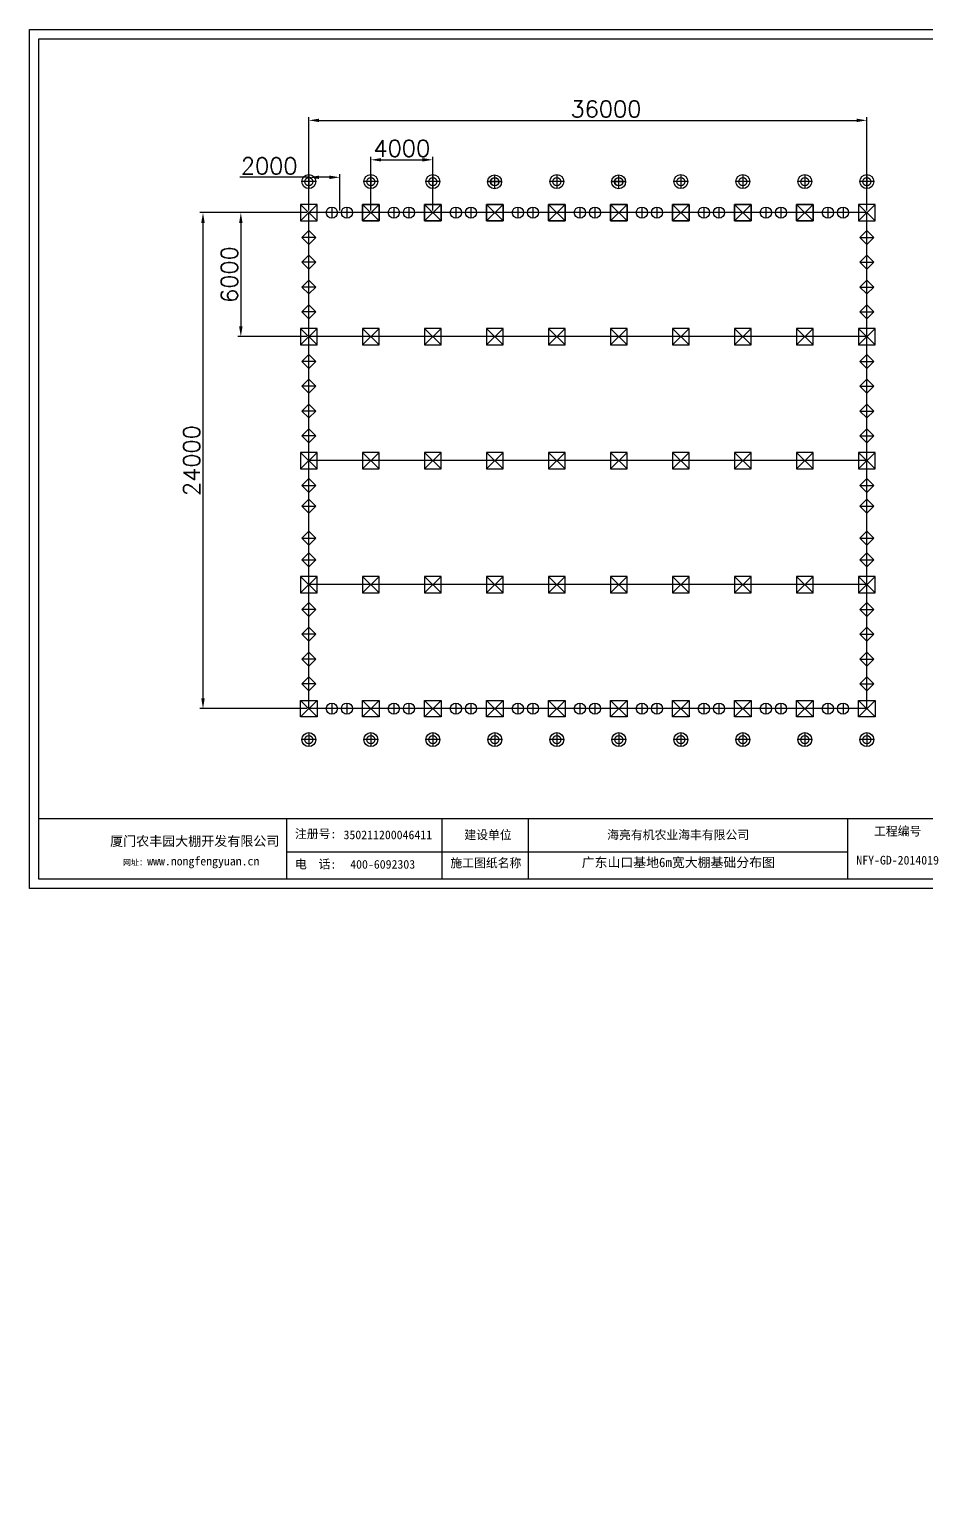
# Model space of a CAD drawing. Header units: inches. Extents: x 211493 to 813085, y -208640 to -52186.
# Drawn here: x 607836 to 651234, y -177932 to -106564 of the extents above; entities that cross this region are included whole.
import ezdxf

# ---------------------------------------------------------------- set-up
doc = ezdxf.new("R2010")
doc.units = ezdxf.units.IN
doc.header["$MEASUREMENT"] = 0
doc.header["$PDMODE"] = 1
doc.styles.get("Standard").update_dxf_attribs({"font": 'txt', "bigfont": 'gbcbig.shx'})
doc.styles.add('样式 1', font='SIMFANG.TTF')
doc.dimstyles.new('ISO-25', dxfattribs={"dimtxt": 500, "dimasz": 300, "dimexe": 1.25, "dimexo": 0.625, "dimtad": 1, "dimtxsty": 'Standard', "dimcen": 300, "dimadec": 0, "dimazin": 0, "dimtfac": 1, "dimtmove": 0, "dimatfit": 3, "dimfxl": 1, "dimarcsym": 0})

# ---------------------------------------------------------------- blocks, each defined once
blk = doc.blocks.new('*D33')
at = {"color": 0, "linetype": 'Continuous', "lineweight": -2}
for p, q in [((621350, -113715), (618016, -113715)), ((621350, -115322), (621350, -113565)), ((622350, -113715), (621850, -113715)), ((622850, -115323), (622850, -113565))]:
    blk.add_line(p, q, dxfattribs=at)
at = {"color": 0, "linetype": 'Continuous'}
for points in [[(621850, -113632), (621850, -113798), (621350, -113715)], [(622350, -113632), (622350, -113798), (622850, -113715)]]:
    blk.add_solid(points, dxfattribs=at)
at = {"layer": 'Defpoints', "color": 0, "linetype": 'Continuous'}
for p in [(622850, -113715), (621350, -115422), (622850, -115423)]:
    blk.add_point(p, dxfattribs=at)
at = {"color": 0, "linetype": 'Continuous', "lineweight": 25, "insert": (619433, -113165), "char_height": 800, "attachment_point": 5}
blk.add_mtext('2000', dxfattribs=at)
blk = doc.blocks.new('*D34')
at = {"color": 0, "linetype": 'Continuous', "lineweight": -2}
for p, q in [((620690, -115423), (617911, -115423)), ((618061, -115923), (618061, -120923)), ((621250, -121423), (617911, -121423))]:
    blk.add_line(p, q, dxfattribs=at)
at = {"color": 0, "linetype": 'Continuous'}
for points in [[(617977, -115923), (618144, -115923), (618061, -115423)], [(617977, -120923), (618144, -120923), (618061, -121423)]]:
    blk.add_solid(points, dxfattribs=at)
at = {"layer": 'Defpoints', "color": 0, "linetype": 'Continuous'}
for p in [(620790, -115423), (618061, -121423), (621350, -121423)]:
    blk.add_point(p, dxfattribs=at)
at = {"color": 0, "linetype": 'Continuous', "lineweight": 25, "insert": (617511, -118423), "char_height": 800, "attachment_point": 5, "rotation": 90}
blk.add_mtext('6000', dxfattribs=at)
blk = doc.blocks.new('*D17')
at = {"color": 0, "linetype": 'Continuous', "lineweight": -2}
for p, q in [((621350, -115322), (621350, -110811)), ((621850, -110961), (647850, -110961)), ((648350, -115323), (648350, -110811))]:
    blk.add_line(p, q, dxfattribs=at)
at = {"color": 0, "linetype": 'Continuous'}
for points in [[(621850, -110878), (621850, -111044), (621350, -110961)], [(647850, -110878), (647850, -111044), (648350, -110961)]]:
    blk.add_solid(points, dxfattribs=at)
at = {"layer": 'Defpoints', "color": 0, "linetype": 'Continuous'}
for p in [(648350, -110961), (621350, -115422), (648350, -115423)]:
    blk.add_point(p, dxfattribs=at)
at = {"color": 0, "linetype": 'Continuous', "lineweight": 25, "insert": (635726, -110411), "char_height": 800, "attachment_point": 5}
blk.add_mtext('36000', dxfattribs=at)
blk = doc.blocks.new('*D35')
at = {"color": 0, "linetype": 'Continuous', "lineweight": -2}
for p, q in [((621250, -115423), (616080, -115423)), ((616230, -115923), (616230, -138923)), ((621250, -139423), (616080, -139423))]:
    blk.add_line(p, q, dxfattribs=at)
at = {"color": 0, "linetype": 'Continuous'}
for points in [[(616146, -115923), (616313, -115923), (616230, -115423)], [(616146, -138923), (616313, -138923), (616230, -139423)]]:
    blk.add_solid(points, dxfattribs=at)
at = {"layer": 'Defpoints', "color": 0, "linetype": 'Continuous'}
for p in [(621350, -115423), (616230, -139423), (621350, -139423)]:
    blk.add_point(p, dxfattribs=at)
at = {"color": 0, "linetype": 'Continuous', "lineweight": 25, "insert": (615680, -127423), "char_height": 800, "attachment_point": 5, "rotation": 90}
blk.add_mtext('24000', dxfattribs=at)
blk = doc.blocks.new('*D18')
at = {"color": 0, "linetype": 'Continuous', "lineweight": -2}
for p, q in [((624350, -115322), (624350, -112719)), ((627350, -115323), (627350, -112719)), ((624850, -112869), (626850, -112869))]:
    blk.add_line(p, q, dxfattribs=at)
at = {"color": 0, "linetype": 'Continuous'}
for points in [[(624850, -112786), (624850, -112953), (624350, -112869)], [(626850, -112786), (626850, -112953), (627350, -112869)]]:
    blk.add_solid(points, dxfattribs=at)
at = {"layer": 'Defpoints', "color": 0, "linetype": 'Continuous'}
for p in [(627350, -112869), (624350, -115422), (627350, -115423)]:
    blk.add_point(p, dxfattribs=at)
at = {"color": 0, "linetype": 'Continuous', "lineweight": 25, "insert": (625850, -112319), "char_height": 800, "attachment_point": 5}
blk.add_mtext('4000', dxfattribs=at)
blk = doc.blocks.new('农丰园大棚图框')
at = {"ltscale": 10}
for p, q in [((581, 4361), (75019, 4361)), ((15986, 4361), (15986, 581)), ((25667, 4361), (25667, 581)), ((31039, 4361), (31039, 581)), ((50911, 4361), (50911, 581)), ((57286, 4361), (57286, 581)), ((60253, 581), (60253, 4361)), ((67185, 4361), (67185, 581)), ((67185, 4361), (67185, 581)), ((69994, 4361), (69994, 581)), ((69994, 4361), (69994, 581)), ((15986, 2291), (50911, 2291)), ((57286, 2291), (75019, 2291))]:
    blk.add_line(p, q, dxfattribs=at)
at = {"color": 0, "lineweight": -3}
for points in [[(0, 53461), (75600, 53461), (75600, 0), (0, 0)], [(581, 52880), (75019, 52880), (75019, 581), (581, 581)]]:
    blk.add_lwpolyline(points, close=True, dxfattribs=at)
at = {"ltscale": 10, "attachment_point": 5}
for s, insert, char_height, width in [('{\\fSimSun|b0|i0|c134|p2;注册号:}', (17806, 3370), 540, 2548.24), ('{\\fSimSun|b0|i0|c134|p2;建设单位}', (28532, 3307), 540, 3132.74), ('{\\fSimSun|b0|i0|c134|p2;海亮有机农业海丰有限公司}', (40366, 3307), 540, 12457.12), ('{\\fSimSun|b0|i0|c134|p2;工程编号\\P\\PNFY-GD-2014019}', (54022, 2662), 540, 5878.67), ('{\\fSimSun|b0|i0|c134|p2;日期}', (68627, 3323), 540, 3132.74), ('{\\fSimSun|b0|i0|c134|p2;厦门农丰园大棚开发有限公司}', (10282, 2920), 594, 12234.25), ('{\\fSimSun|b0|i0|c134|p2;350211200046411}', (22297, 3337), 540, 6390.31), ('{\\fSimSun|b0|i0|c134|p2;设计}', (58783, 3259), 540, 3132.74), ('{\\fSimSun|b0|i0|c134|p2;\\H0.66667x;网址：\\H1.5x;www.nongfengyuan.cn}', (10055, 1619), 540, 14674.69), ('{\\fSimSun|b0|i0|c134|p2;电  话:}', (17806, 1485), 540, 2548.24), ('{\\fSimSun|b0|i0|c134|p2;施工图纸名称}', (28399, 1559), 540, 4764.46), ('{\\fSimSun|b0|i0|c134|p2;\\H0.6832x;400-6092303}', (21977, 1503), 790.4, 5418.12), ('{\\fSimSun|b0|i0|c134|p2;审核}', (58776, 1411), 540, 3132.74), ('{\\fSimSun|b0|i0|c134|p2;图号}', (68700, 1457), 540, 3132.74)]:
    blk.add_mtext(s, dxfattribs=dict(at, insert=insert, char_height=char_height, width=width))

msp = doc.modelspace()

# ---------------------------------------------------------------- linework, layer by layer
at = {"color": 3}
for p, q in [((621687.855, -113923.086), (621011.495, -113923.086)), ((621349.675, -113584.906), (621349.675, -114261.266)), ((624687.855, -113923.086), (624011.495, -113923.086)), ((624349.675, -113584.906), (624349.675, -114261.266)), ((627687.855, -113923.086), (627011.495, -113923.086)), ((627349.675, -113584.906), (627349.675, -114261.266)), ((630677.015, -113933.925), (630000.655, -113933.925)), ((630687.855, -113923.086), (630011.495, -113923.086)), ((630338.835, -113595.745), (630338.835, -114272.105)), ((633687.855, -113923.086), (633011.495, -113923.086)), ((633349.675, -113584.906), (633349.675, -114261.266)), ((636677.015, -113933.925), (636000.655, -113933.925)), ((636687.855, -113923.086), (636011.495, -113923.086)), ((636338.835, -113595.745), (636338.835, -114272.105)), ((639687.855, -113923.086), (639011.495, -113923.086)), ((639349.675, -113584.906), (639349.675, -114261.266)), ((642687.855, -113923.086), (642011.495, -113923.086)), ((642349.675, -113584.906), (642349.675, -114261.266)), ((645687.855, -113923.086), (645011.495, -113923.086)), ((645349.675, -113584.906), (645349.675, -114261.266)), ((648687.855, -113923.086), (648011.495, -113923.086)), ((648349.675, -113584.906), (648349.675, -114261.266)), ((620950.13, -115822.631), (621749.22, -115023.541)), ((621749.22, -115822.631), (620950.13, -115023.541)), ((620950.13, -115822.631), (621749.22, -115023.541)), ((621749.22, -115822.631), (620950.13, -115023.541)), ((622463.814, -115153.042), (622463.814, -115694.13)), ((623194.625, -115152.542), (623194.625, -115693.63)), ((623950.13, -115822.631), (624749.22, -115023.541)), ((624749.22, -115822.631), (623950.13, -115023.541)), ((623950.13, -115822.631), (624749.22, -115023.541)), ((624749.22, -115822.631), (623950.13, -115023.541)), ((623950.13, -115023.541), (624749.22, -115822.631)), ((624749.22, -115023.541), (623950.13, -115822.631)), ((623950.13, -115023.541), (624749.22, -115822.631)), ((624749.22, -115023.541), (623950.13, -115822.631)), ((625463.814, -115153.042), (625463.814, -115694.13)), ((626194.625, -115152.542), (626194.625, -115693.63)), ((626950.13, -115822.631), (627749.22, -115023.541)), ((627749.22, -115822.631), (626950.13, -115023.541)), ((626950.13, -115822.631), (627749.22, -115023.541)), ((627749.22, -115822.631), (626950.13, -115023.541)), ((626950.13, -115023.541), (627749.22, -115822.631)), ((627749.22, -115023.541), (626950.13, -115822.631)), ((626950.13, -115023.541), (627749.22, -115822.631)), ((627749.22, -115023.541), (626950.13, -115822.631)), ((628463.814, -115153.042), (628463.814, -115694.13)), ((629194.625, -115152.542), (629194.625, -115693.63)), ((629950.13, -115822.631), (630749.22, -115023.541)), ((630749.22, -115822.631), (629950.13, -115023.541)), ((629950.13, -115822.631), (630749.22, -115023.541)), ((630749.22, -115822.631), (629950.13, -115023.541)), ((629950.13, -115023.541), (630749.22, -115822.631)), ((630749.22, -115023.541), (629950.13, -115822.631)), ((629950.13, -115023.541), (630749.22, -115822.631)), ((630749.22, -115023.541), (629950.13, -115822.631)), ((631463.814, -115153.042), (631463.814, -115694.13)), ((632194.625, -115152.542), (632194.625, -115693.63)), ((632950.13, -115822.631), (633749.22, -115023.541)), ((633749.22, -115822.631), (632950.13, -115023.541)), ((632950.13, -115822.631), (633749.22, -115023.541)), ((633749.22, -115822.631), (632950.13, -115023.541)), ((632950.13, -115822.631), (633749.22, -115023.541)), ((633749.22, -115822.631), (632950.13, -115023.541)), ((632950.13, -115822.631), (633749.22, -115023.541)), ((633749.22, -115822.631), (632950.13, -115023.541)), ((632950.13, -115023.541), (633749.22, -115822.631)), ((633749.22, -115023.541), (632950.13, -115822.631)), ((632950.13, -115023.541), (633749.22, -115822.631)), ((633749.22, -115023.541), (632950.13, -115822.631)), ((632950.13, -115023.541), (633749.22, -115822.631)), ((633749.22, -115023.541), (632950.13, -115822.631)), ((632950.13, -115023.541), (633749.22, -115822.631)), ((633749.22, -115023.541), (632950.13, -115822.631)), ((634463.814, -115153.042), (634463.814, -115694.13)), ((635194.625, -115152.542), (635194.625, -115693.63)), ((635950.13, -115822.631), (636749.22, -115023.541)), ((636749.22, -115822.631), (635950.13, -115023.541)), ((635950.13, -115822.631), (636749.22, -115023.541)), ((636749.22, -115822.631), (635950.13, -115023.541)), ((635950.13, -115023.541), (636749.22, -115822.631)), ((636749.22, -115023.541), (635950.13, -115822.631)), ((635950.13, -115023.541), (636749.22, -115822.631)), ((636749.22, -115023.541), (635950.13, -115822.631)), ((637463.814, -115153.042), (637463.814, -115694.13)), ((638194.625, -115152.542), (638194.625, -115693.63)), ((638950.13, -115822.631), (639749.22, -115023.541)), ((639749.22, -115822.631), (638950.13, -115023.541)), ((638950.13, -115822.631), (639749.22, -115023.541)), ((639749.22, -115822.631), (638950.13, -115023.541)), ((638950.13, -115023.541), (639749.22, -115822.631)), ((639749.22, -115023.541), (638950.13, -115822.631)), ((638950.13, -115023.541), (639749.22, -115822.631)), ((639749.22, -115023.541), (638950.13, -115822.631)), ((640463.814, -115153.042), (640463.814, -115694.13)), ((641194.625, -115152.542), (641194.625, -115693.63)), ((641950.13, -115822.631), (642749.22, -115023.541)), ((642749.22, -115822.631), (641950.13, -115023.541)), ((641950.13, -115822.631), (642749.22, -115023.541)), ((642749.22, -115822.631), (641950.13, -115023.541)), ((641950.13, -115822.631), (642749.22, -115023.541)), ((642749.22, -115822.631), (641950.13, -115023.541)), ((641950.13, -115822.631), (642749.22, -115023.541)), ((642749.22, -115822.631), (641950.13, -115023.541)), ((641950.13, -115023.541), (642749.22, -115822.631)), ((642749.22, -115023.541), (641950.13, -115822.631)), ((641950.13, -115023.541), (642749.22, -115822.631)), ((642749.22, -115023.541), (641950.13, -115822.631)), ((641950.13, -115023.541), (642749.22, -115822.631)), ((642749.22, -115023.541), (641950.13, -115822.631)), ((641950.13, -115023.541), (642749.22, -115822.631)), ((642749.22, -115023.541), (641950.13, -115822.631)), ((643463.814, -115153.042), (643463.814, -115694.13)), ((644194.625, -115152.542), (644194.625, -115693.63)), ((644950.13, -115822.631), (645749.22, -115023.541)), ((645749.22, -115822.631), (644950.13, -115023.541)), ((644950.13, -115822.631), (645749.22, -115023.541)), ((645749.22, -115822.631), (644950.13, -115023.541)), ((644950.13, -115023.541), (645749.22, -115822.631)), ((645749.22, -115023.541), (644950.13, -115822.631)), ((644950.13, -115023.541), (645749.22, -115822.631)), ((645749.22, -115023.541), (644950.13, -115822.631)), ((646463.814, -115153.042), (646463.814, -115694.13)), ((647194.625, -115152.542), (647194.625, -115693.63)), ((647950.13, -115822.631), (648749.22, -115023.541)), ((648749.22, -115822.631), (647950.13, -115023.541)), ((647950.13, -115822.631), (648749.22, -115023.541)), ((648749.22, -115822.631), (647950.13, -115023.541)), ((621349.675, -116961.266), (621349.675, -116284.906)), ((648349.675, -116961.266), (648349.675, -116284.906)), ((621687.855, -116623.086), (621011.495, -116623.086)), ((648011.495, -116623.086), (648687.855, -116623.086)), ((621349.675, -118161.266), (621349.675, -117484.906)), ((648349.675, -118161.266), (648349.675, -117484.906)), ((621687.855, -117823.086), (621011.495, -117823.086)), ((648011.495, -117823.086), (648687.855, -117823.086)), ((621687.855, -119023.086), (621011.495, -119023.086)), ((621349.675, -119361.266), (621349.675, -118684.906)), ((648011.495, -119023.086), (648687.855, -119023.086)), ((648349.675, -119361.266), (648349.675, -118684.906)), ((621349.675, -120561.266), (621349.675, -119884.906)), ((648349.675, -120561.266), (648349.675, -119884.906)), ((621687.855, -120223.086), (621011.495, -120223.086)), ((648011.495, -120223.086), (648687.855, -120223.086)), ((620950.13, -121822.631), (621749.22, -121023.541)), ((621749.22, -121822.631), (620950.13, -121023.541)), ((623950.13, -121822.631), (624749.22, -121023.541)), ((624749.22, -121822.631), (623950.13, -121023.541)), ((626950.13, -121822.631), (627749.22, -121023.541)), ((627749.22, -121822.631), (626950.13, -121023.541)), ((629950.13, -121822.631), (630749.22, -121023.541)), ((630749.22, -121822.631), (629950.13, -121023.541)), ((632950.13, -121822.631), (633749.22, -121023.541)), ((633749.22, -121822.631), (632950.13, -121023.541)), ((632950.13, -121822.631), (633749.22, -121023.541)), ((633749.22, -121822.631), (632950.13, -121023.541)), ((635950.13, -121822.631), (636749.22, -121023.541)), ((636749.22, -121822.631), (635950.13, -121023.541)), ((638950.13, -121822.631), (639749.22, -121023.541)), ((639749.22, -121822.631), (638950.13, -121023.541)), ((641950.13, -121822.631), (642749.22, -121023.541)), ((642749.22, -121822.631), (641950.13, -121023.541)), ((641950.13, -121822.631), (642749.22, -121023.541)), ((642749.22, -121822.631), (641950.13, -121023.541)), ((644950.13, -121822.631), (645749.22, -121023.541)), ((645749.22, -121822.631), (644950.13, -121023.541)), ((647950.13, -121822.631), (648749.22, -121023.541)), ((648749.22, -121822.631), (647950.13, -121023.541)), ((621687.855, -122623.086), (621011.495, -122623.086)), ((621349.675, -122961.266), (621349.675, -122284.906)), ((648011.495, -122623.086), (648687.855, -122623.086)), ((648349.675, -122961.266), (648349.675, -122284.906)), ((621687.855, -123823.086), (621011.495, -123823.086)), ((621349.675, -124161.266), (621349.675, -123484.906)), ((648011.495, -123823.086), (648687.855, -123823.086)), ((648349.675, -124161.266), (648349.675, -123484.906)), ((621349.675, -125361.266), (621349.675, -124684.906)), ((648349.675, -125361.266), (648349.675, -124684.906)), ((621687.855, -125023.086), (621011.495, -125023.086)), ((648011.495, -125023.086), (648687.855, -125023.086)), ((621687.855, -126223.086), (621011.495, -126223.086)), ((621349.675, -126561.266), (621349.675, -125884.906)), ((648011.495, -126223.086), (648687.855, -126223.086)), ((648349.675, -126561.266), (648349.675, -125884.906)), ((620950.13, -127822.631), (621749.22, -127023.541)), ((621749.22, -127822.631), (620950.13, -127023.541)), ((623950.13, -127822.631), (624749.22, -127023.541)), ((624749.22, -127822.631), (623950.13, -127023.541)), ((626950.13, -127822.631), (627749.22, -127023.541)), ((627749.22, -127822.631), (626950.13, -127023.541)), ((629950.13, -127822.631), (630749.22, -127023.541)), ((630749.22, -127822.631), (629950.13, -127023.541)), ((632950.13, -127822.631), (633749.22, -127023.541)), ((633749.22, -127822.631), (632950.13, -127023.541)), ((632950.13, -127822.631), (633749.22, -127023.541)), ((633749.22, -127822.631), (632950.13, -127023.541)), ((635950.13, -127822.631), (636749.22, -127023.541)), ((636749.22, -127822.631), (635950.13, -127023.541)), ((638950.13, -127822.631), (639749.22, -127023.541)), ((639749.22, -127822.631), (638950.13, -127023.541)), ((641950.13, -127822.631), (642749.22, -127023.541)), ((642749.22, -127822.631), (641950.13, -127023.541)), ((641950.13, -127822.631), (642749.22, -127023.541)), ((642749.22, -127822.631), (641950.13, -127023.541)), ((644950.13, -127822.631), (645749.22, -127023.541)), ((645749.22, -127822.631), (644950.13, -127023.541)), ((647950.13, -127822.631), (648749.22, -127023.541)), ((648749.22, -127822.631), (647950.13, -127023.541)), ((621349.675, -128961.266), (621349.675, -128284.906)), ((648349.675, -128961.266), (648349.675, -128284.906)), ((621011.495, -128623.086), (621687.855, -128623.086)), ((648011.495, -128623.086), (648687.855, -128623.086)), ((621011.495, -129633.487), (621687.855, -129633.487)), ((621349.675, -129971.667), (621349.675, -129295.307)), ((648011.495, -129633.487), (648687.855, -129633.487)), ((648349.675, -129971.667), (648349.675, -129295.307)), ((621011.495, -131178.186), (621687.855, -131178.186)), ((621349.675, -131516.366), (621349.675, -130840.006)), ((648011.495, -131178.186), (648687.855, -131178.186)), ((648349.675, -131516.366), (648349.675, -130840.006)), ((621349.675, -132561.266), (621349.675, -131884.906)), ((648349.675, -132561.266), (648349.675, -131884.906)), ((621011.495, -132223.086), (621687.855, -132223.086)), ((648011.495, -132223.086), (648687.855, -132223.086)), ((620950.13, -133822.631), (621749.22, -133023.541)), ((621749.22, -133822.631), (620950.13, -133023.541)), ((623950.13, -133822.631), (624749.22, -133023.541)), ((624749.22, -133822.631), (623950.13, -133023.541)), ((626950.13, -133822.631), (627749.22, -133023.541)), ((627749.22, -133822.631), (626950.13, -133023.541)), ((629950.13, -133822.631), (630749.22, -133023.541)), ((630749.22, -133822.631), (629950.13, -133023.541)), ((632950.13, -133822.631), (633749.22, -133023.541)), ((633749.22, -133822.631), (632950.13, -133023.541)), ((632950.13, -133822.631), (633749.22, -133023.541)), ((633749.22, -133822.631), (632950.13, -133023.541)), ((635950.13, -133822.631), (636749.22, -133023.541)), ((636749.22, -133822.631), (635950.13, -133023.541)), ((638950.13, -133822.631), (639749.22, -133023.541)), ((639749.22, -133822.631), (638950.13, -133023.541)), ((641950.13, -133822.631), (642749.22, -133023.541)), ((642749.22, -133822.631), (641950.13, -133023.541)), ((641950.13, -133822.631), (642749.22, -133023.541)), ((642749.22, -133822.631), (641950.13, -133023.541)), ((644950.13, -133822.631), (645749.22, -133023.541)), ((645749.22, -133822.631), (644950.13, -133023.541)), ((647950.13, -133822.631), (648749.22, -133023.541)), ((648749.22, -133822.631), (647950.13, -133023.541)), ((621687.855, -134623.086), (621011.495, -134623.086)), ((621349.675, -134961.266), (621349.675, -134284.906)), ((648011.495, -134623.086), (648687.855, -134623.086)), ((648349.675, -134961.266), (648349.675, -134284.906)), ((621349.675, -136161.266), (621349.675, -135484.906)), ((648349.675, -136161.266), (648349.675, -135484.906)), ((621687.855, -135823.086), (621011.495, -135823.086)), ((648011.495, -135823.086), (648687.855, -135823.086)), ((621687.855, -137023.086), (621011.495, -137023.086)), ((621349.675, -137361.266), (621349.675, -136684.906)), ((648011.495, -137023.086), (648687.855, -137023.086)), ((648349.675, -137361.266), (648349.675, -136684.906)), ((621687.855, -138223.086), (621011.495, -138223.086)), ((621349.675, -138561.266), (621349.675, -137884.906)), ((648011.495, -138223.086), (648687.855, -138223.086)), ((648349.675, -138561.266), (648349.675, -137884.906)), ((620950.13, -139023.541), (621749.22, -139822.631)), ((621749.22, -139023.541), (620950.13, -139822.631)), ((620950.13, -139023.541), (621749.22, -139822.631)), ((621749.22, -139023.541), (620950.13, -139822.631)), ((622463.814, -139153.042), (622463.814, -139694.13)), ((623194.625, -139152.542), (623194.625, -139693.63)), ((623950.13, -139023.541), (624749.22, -139822.631)), ((624749.22, -139023.541), (623950.13, -139822.631)), ((623950.13, -139023.541), (624749.22, -139822.631)), ((624749.22, -139023.541), (623950.13, -139822.631)), ((625463.814, -139153.042), (625463.814, -139694.13)), ((626194.625, -139152.542), (626194.625, -139693.63)), ((626950.13, -139023.541), (627749.22, -139822.631)), ((627749.22, -139023.541), (626950.13, -139822.631)), ((626950.13, -139023.541), (627749.22, -139822.631)), ((627749.22, -139023.541), (626950.13, -139822.631)), ((628463.814, -139153.042), (628463.814, -139694.13)), ((629194.625, -139152.542), (629194.625, -139693.63)), ((629950.13, -139023.541), (630749.22, -139822.631)), ((630749.22, -139023.541), (629950.13, -139822.631)), ((629950.13, -139023.541), (630749.22, -139822.631)), ((630749.22, -139023.541), (629950.13, -139822.631)), ((631463.814, -139153.042), (631463.814, -139694.13)), ((632194.625, -139152.542), (632194.625, -139693.63)), ((632950.13, -139023.541), (633749.22, -139822.631)), ((633749.22, -139023.541), (632950.13, -139822.631)), ((632950.13, -139023.541), (633749.22, -139822.631)), ((633749.22, -139023.541), (632950.13, -139822.631)), ((632950.13, -139023.541), (633749.22, -139822.631)), ((633749.22, -139023.541), (632950.13, -139822.631)), ((632950.13, -139023.541), (633749.22, -139822.631)), ((633749.22, -139023.541), (632950.13, -139822.631)), ((634463.814, -139153.042), (634463.814, -139694.13)), ((635194.625, -139152.542), (635194.625, -139693.63)), ((635950.13, -139023.541), (636749.22, -139822.631)), ((636749.22, -139023.541), (635950.13, -139822.631)), ((635950.13, -139023.541), (636749.22, -139822.631)), ((636749.22, -139023.541), (635950.13, -139822.631)), ((637463.814, -139153.042), (637463.814, -139694.13)), ((638194.625, -139152.542), (638194.625, -139693.63)), ((638950.13, -139023.541), (639749.22, -139822.631)), ((639749.22, -139023.541), (638950.13, -139822.631)), ((638950.13, -139023.541), (639749.22, -139822.631)), ((639749.22, -139023.541), (638950.13, -139822.631)), ((640463.814, -139153.042), (640463.814, -139694.13)), ((641194.625, -139152.542), (641194.625, -139693.63)), ((641950.13, -139023.541), (642749.22, -139822.631)), ((642749.22, -139023.541), (641950.13, -139822.631)), ((641950.13, -139023.541), (642749.22, -139822.631)), ((642749.22, -139023.541), (641950.13, -139822.631)), ((641950.13, -139023.541), (642749.22, -139822.631)), ((642749.22, -139023.541), (641950.13, -139822.631)), ((641950.13, -139023.541), (642749.22, -139822.631)), ((642749.22, -139023.541), (641950.13, -139822.631)), ((643463.814, -139153.042), (643463.814, -139694.13)), ((644194.625, -139152.542), (644194.625, -139693.63)), ((644950.13, -139023.541), (645749.22, -139822.631)), ((645749.22, -139023.541), (644950.13, -139822.631)), ((644950.13, -139023.541), (645749.22, -139822.631)), ((645749.22, -139023.541), (644950.13, -139822.631)), ((646463.814, -139153.042), (646463.814, -139694.13)), ((647194.625, -139152.542), (647194.625, -139693.63)), ((647950.13, -139023.541), (648749.22, -139822.631)), ((648749.22, -139023.541), (647950.13, -139822.631)), ((647950.13, -139023.541), (648749.22, -139822.631)), ((648749.22, -139023.541), (647950.13, -139822.631)), ((621349.675, -140584.906), (621349.675, -141261.266)), ((624349.675, -140584.906), (624349.675, -141261.266)), ((627349.675, -140584.906), (627349.675, -141261.266)), ((630349.675, -140584.906), (630349.675, -141261.266)), ((633349.675, -140584.906), (633349.675, -141261.266)), ((636349.675, -140584.906), (636349.675, -141261.266)), ((639349.675, -140584.906), (639349.675, -141261.266)), ((642349.675, -140584.906), (642349.675, -141261.266)), ((645349.675, -140584.906), (645349.675, -141261.266)), ((648349.675, -140584.906), (648349.675, -141261.266)), ((621687.855, -140923.086), (621011.495, -140923.086)), ((624687.855, -140923.086), (624011.495, -140923.086)), ((627687.855, -140923.086), (627011.495, -140923.086)), ((630687.855, -140923.086), (630011.495, -140923.086)), ((633687.855, -140923.086), (633011.495, -140923.086)), ((636687.855, -140923.086), (636011.495, -140923.086)), ((639687.855, -140923.086), (639011.495, -140923.086)), ((642687.855, -140923.086), (642011.495, -140923.086)), ((645687.855, -140923.086), (645011.495, -140923.086)), ((648687.855, -140923.086), (648011.495, -140923.086))]:
    msp.add_line(p, q, dxfattribs=at)
for p, q in [((621349.675, -121423.086), (621349.675, -115423.086)), ((642349.675, -115423.086), (621349.675, -115423.086)), ((648349.675, -115423.086), (642349.675, -115423.086)), ((648349.675, -121423.086), (648349.675, -115423.086)), ((621349.675, -139423.086), (621349.675, -121423.086)), ((642349.675, -121423.086), (621349.675, -121423.086)), ((642349.675, -121423.086), (621349.675, -121423.086)), ((648349.675, -121423.086), (642349.675, -121423.086)), ((648349.675, -121423.086), (642349.675, -121423.086)), ((648349.675, -139423.086), (648349.675, -121423.086)), ((642349.675, -127423.086), (621349.675, -127423.086)), ((642349.675, -127423.086), (621349.675, -127423.086)), ((648349.675, -127423.086), (642349.675, -127423.086)), ((648349.675, -127423.086), (642349.675, -127423.086)), ((642349.675, -133423.086), (621349.675, -133423.086)), ((642349.675, -133423.086), (621349.675, -133423.086)), ((648349.675, -133423.086), (642349.675, -133423.086)), ((648349.675, -133423.086), (642349.675, -133423.086)), ((642349.675, -139423.086), (621349.675, -139423.086)), ((642349.675, -139423.086), (621349.675, -139423.086)), ((642349.675, -139423.086), (621349.675, -139423.086)), ((648349.675, -139423.086), (642349.675, -139423.086)), ((648349.675, -139423.086), (642349.675, -139423.086)), ((648349.675, -139423.086), (642349.675, -139423.086))]:
    msp.add_line(p, q)
for points in [[(621749.22, -115822.631), (621749.22, -115023.541), (620950.13, -115023.541), (620950.13, -115822.631)], [(621749.22, -115822.631), (621749.22, -115023.541), (620950.13, -115023.541), (620950.13, -115822.631)], [(624749.22, -115822.631), (624749.22, -115023.541), (623950.13, -115023.541), (623950.13, -115822.631)], [(624749.22, -115822.631), (624749.22, -115023.541), (623950.13, -115023.541), (623950.13, -115822.631)], [(624749.22, -115023.541), (624749.22, -115822.631), (623950.13, -115822.631), (623950.13, -115023.541)], [(624749.22, -115023.541), (624749.22, -115822.631), (623950.13, -115822.631), (623950.13, -115023.541)], [(627749.22, -115822.631), (627749.22, -115023.541), (626950.13, -115023.541), (626950.13, -115822.631)], [(627749.22, -115822.631), (627749.22, -115023.541), (626950.13, -115023.541), (626950.13, -115822.631)], [(627749.22, -115023.541), (627749.22, -115822.631), (626950.13, -115822.631), (626950.13, -115023.541)], [(627749.22, -115023.541), (627749.22, -115822.631), (626950.13, -115822.631), (626950.13, -115023.541)], [(630749.22, -115822.631), (630749.22, -115023.541), (629950.13, -115023.541), (629950.13, -115822.631)], [(630749.22, -115822.631), (630749.22, -115023.541), (629950.13, -115023.541), (629950.13, -115822.631)], [(630749.22, -115023.541), (630749.22, -115822.631), (629950.13, -115822.631), (629950.13, -115023.541)], [(630749.22, -115023.541), (630749.22, -115822.631), (629950.13, -115822.631), (629950.13, -115023.541)], [(633749.22, -115822.631), (633749.22, -115023.541), (632950.13, -115023.541), (632950.13, -115822.631)], [(633749.22, -115822.631), (633749.22, -115023.541), (632950.13, -115023.541), (632950.13, -115822.631)], [(633749.22, -115822.631), (633749.22, -115023.541), (632950.13, -115023.541), (632950.13, -115822.631)], [(633749.22, -115822.631), (633749.22, -115023.541), (632950.13, -115023.541), (632950.13, -115822.631)], [(633749.22, -115023.541), (633749.22, -115822.631), (632950.13, -115822.631), (632950.13, -115023.541)], [(633749.22, -115023.541), (633749.22, -115822.631), (632950.13, -115822.631), (632950.13, -115023.541)], [(633749.22, -115023.541), (633749.22, -115822.631), (632950.13, -115822.631), (632950.13, -115023.541)], [(633749.22, -115023.541), (633749.22, -115822.631), (632950.13, -115822.631), (632950.13, -115023.541)], [(636749.22, -115822.631), (636749.22, -115023.541), (635950.13, -115023.541), (635950.13, -115822.631)], [(636749.22, -115822.631), (636749.22, -115023.541), (635950.13, -115023.541), (635950.13, -115822.631)], [(636749.22, -115023.541), (636749.22, -115822.631), (635950.13, -115822.631), (635950.13, -115023.541)], [(636749.22, -115023.541), (636749.22, -115822.631), (635950.13, -115822.631), (635950.13, -115023.541)], [(639749.22, -115822.631), (639749.22, -115023.541), (638950.13, -115023.541), (638950.13, -115822.631)], [(639749.22, -115822.631), (639749.22, -115023.541), (638950.13, -115023.541), (638950.13, -115822.631)], [(639749.22, -115023.541), (639749.22, -115822.631), (638950.13, -115822.631), (638950.13, -115023.541)], [(639749.22, -115023.541), (639749.22, -115822.631), (638950.13, -115822.631), (638950.13, -115023.541)], [(642749.22, -115822.631), (642749.22, -115023.541), (641950.13, -115023.541), (641950.13, -115822.631)], [(642749.22, -115822.631), (642749.22, -115023.541), (641950.13, -115023.541), (641950.13, -115822.631)], [(642749.22, -115822.631), (642749.22, -115023.541), (641950.13, -115023.541), (641950.13, -115822.631)], [(642749.22, -115822.631), (642749.22, -115023.541), (641950.13, -115023.541), (641950.13, -115822.631)], [(642749.22, -115023.541), (642749.22, -115822.631), (641950.13, -115822.631), (641950.13, -115023.541)], [(642749.22, -115023.541), (642749.22, -115822.631), (641950.13, -115822.631), (641950.13, -115023.541)], [(642749.22, -115023.541), (642749.22, -115822.631), (641950.13, -115822.631), (641950.13, -115023.541)], [(642749.22, -115023.541), (642749.22, -115822.631), (641950.13, -115822.631), (641950.13, -115023.541)], [(645749.22, -115822.631), (645749.22, -115023.541), (644950.13, -115023.541), (644950.13, -115822.631)], [(645749.22, -115822.631), (645749.22, -115023.541), (644950.13, -115023.541), (644950.13, -115822.631)], [(645749.22, -115023.541), (645749.22, -115822.631), (644950.13, -115822.631), (644950.13, -115023.541)], [(645749.22, -115023.541), (645749.22, -115822.631), (644950.13, -115822.631), (644950.13, -115023.541)], [(648749.22, -115822.631), (648749.22, -115023.541), (647950.13, -115023.541), (647950.13, -115822.631)], [(648749.22, -115822.631), (648749.22, -115023.541), (647950.13, -115023.541), (647950.13, -115822.631)], [(621749.22, -121822.631), (621749.22, -121023.541), (620950.13, -121023.541), (620950.13, -121822.631)], [(624749.22, -121822.631), (624749.22, -121023.541), (623950.13, -121023.541), (623950.13, -121822.631)], [(627749.22, -121822.631), (627749.22, -121023.541), (626950.13, -121023.541), (626950.13, -121822.631)], [(630749.22, -121822.631), (630749.22, -121023.541), (629950.13, -121023.541), (629950.13, -121822.631)], [(633749.22, -121822.631), (633749.22, -121023.541), (632950.13, -121023.541), (632950.13, -121822.631)], [(633749.22, -121822.631), (633749.22, -121023.541), (632950.13, -121023.541), (632950.13, -121822.631)], [(636749.22, -121822.631), (636749.22, -121023.541), (635950.13, -121023.541), (635950.13, -121822.631)], [(639749.22, -121822.631), (639749.22, -121023.541), (638950.13, -121023.541), (638950.13, -121822.631)], [(642749.22, -121822.631), (642749.22, -121023.541), (641950.13, -121023.541), (641950.13, -121822.631)], [(642749.22, -121822.631), (642749.22, -121023.541), (641950.13, -121023.541), (641950.13, -121822.631)], [(645749.22, -121822.631), (645749.22, -121023.541), (644950.13, -121023.541), (644950.13, -121822.631)], [(648749.22, -121822.631), (648749.22, -121023.541), (647950.13, -121023.541), (647950.13, -121822.631)], [(621749.22, -127822.631), (621749.22, -127023.541), (620950.13, -127023.541), (620950.13, -127822.631)], [(624749.22, -127822.631), (624749.22, -127023.541), (623950.13, -127023.541), (623950.13, -127822.631)], [(627749.22, -127822.631), (627749.22, -127023.541), (626950.13, -127023.541), (626950.13, -127822.631)], [(630749.22, -127822.631), (630749.22, -127023.541), (629950.13, -127023.541), (629950.13, -127822.631)], [(633749.22, -127822.631), (633749.22, -127023.541), (632950.13, -127023.541), (632950.13, -127822.631)], [(633749.22, -127822.631), (633749.22, -127023.541), (632950.13, -127023.541), (632950.13, -127822.631)], [(636749.22, -127822.631), (636749.22, -127023.541), (635950.13, -127023.541), (635950.13, -127822.631)], [(639749.22, -127822.631), (639749.22, -127023.541), (638950.13, -127023.541), (638950.13, -127822.631)], [(642749.22, -127822.631), (642749.22, -127023.541), (641950.13, -127023.541), (641950.13, -127822.631)], [(642749.22, -127822.631), (642749.22, -127023.541), (641950.13, -127023.541), (641950.13, -127822.631)], [(645749.22, -127822.631), (645749.22, -127023.541), (644950.13, -127023.541), (644950.13, -127822.631)], [(648749.22, -127822.631), (648749.22, -127023.541), (647950.13, -127023.541), (647950.13, -127822.631)], [(621749.22, -133822.631), (621749.22, -133023.541), (620950.13, -133023.541), (620950.13, -133822.631)], [(624749.22, -133822.631), (624749.22, -133023.541), (623950.13, -133023.541), (623950.13, -133822.631)], [(627749.22, -133822.631), (627749.22, -133023.541), (626950.13, -133023.541), (626950.13, -133822.631)], [(630749.22, -133822.631), (630749.22, -133023.541), (629950.13, -133023.541), (629950.13, -133822.631)], [(633749.22, -133822.631), (633749.22, -133023.541), (632950.13, -133023.541), (632950.13, -133822.631)], [(633749.22, -133822.631), (633749.22, -133023.541), (632950.13, -133023.541), (632950.13, -133822.631)], [(636749.22, -133822.631), (636749.22, -133023.541), (635950.13, -133023.541), (635950.13, -133822.631)], [(639749.22, -133822.631), (639749.22, -133023.541), (638950.13, -133023.541), (638950.13, -133822.631)], [(642749.22, -133822.631), (642749.22, -133023.541), (641950.13, -133023.541), (641950.13, -133822.631)], [(642749.22, -133822.631), (642749.22, -133023.541), (641950.13, -133023.541), (641950.13, -133822.631)], [(645749.22, -133822.631), (645749.22, -133023.541), (644950.13, -133023.541), (644950.13, -133822.631)], [(648749.22, -133822.631), (648749.22, -133023.541), (647950.13, -133023.541), (647950.13, -133822.631)], [(621749.22, -139023.541), (621749.22, -139822.631), (620950.13, -139822.631), (620950.13, -139023.541)], [(621749.22, -139023.541), (621749.22, -139822.631), (620950.13, -139822.631), (620950.13, -139023.541)], [(624749.22, -139023.541), (624749.22, -139822.631), (623950.13, -139822.631), (623950.13, -139023.541)], [(624749.22, -139023.541), (624749.22, -139822.631), (623950.13, -139822.631), (623950.13, -139023.541)], [(627749.22, -139023.541), (627749.22, -139822.631), (626950.13, -139822.631), (626950.13, -139023.541)], [(627749.22, -139023.541), (627749.22, -139822.631), (626950.13, -139822.631), (626950.13, -139023.541)], [(630749.22, -139023.541), (630749.22, -139822.631), (629950.13, -139822.631), (629950.13, -139023.541)], [(630749.22, -139023.541), (630749.22, -139822.631), (629950.13, -139822.631), (629950.13, -139023.541)], [(633749.22, -139023.541), (633749.22, -139822.631), (632950.13, -139822.631), (632950.13, -139023.541)], [(633749.22, -139023.541), (633749.22, -139822.631), (632950.13, -139822.631), (632950.13, -139023.541)], [(633749.22, -139023.541), (633749.22, -139822.631), (632950.13, -139822.631), (632950.13, -139023.541)], [(633749.22, -139023.541), (633749.22, -139822.631), (632950.13, -139822.631), (632950.13, -139023.541)], [(636749.22, -139023.541), (636749.22, -139822.631), (635950.13, -139822.631), (635950.13, -139023.541)], [(636749.22, -139023.541), (636749.22, -139822.631), (635950.13, -139822.631), (635950.13, -139023.541)], [(639749.22, -139023.541), (639749.22, -139822.631), (638950.13, -139822.631), (638950.13, -139023.541)], [(639749.22, -139023.541), (639749.22, -139822.631), (638950.13, -139822.631), (638950.13, -139023.541)], [(642749.22, -139023.541), (642749.22, -139822.631), (641950.13, -139822.631), (641950.13, -139023.541)], [(642749.22, -139023.541), (642749.22, -139822.631), (641950.13, -139822.631), (641950.13, -139023.541)], [(642749.22, -139023.541), (642749.22, -139822.631), (641950.13, -139822.631), (641950.13, -139023.541)], [(642749.22, -139023.541), (642749.22, -139822.631), (641950.13, -139822.631), (641950.13, -139023.541)], [(645749.22, -139023.541), (645749.22, -139822.631), (644950.13, -139822.631), (644950.13, -139023.541)], [(645749.22, -139023.541), (645749.22, -139822.631), (644950.13, -139822.631), (644950.13, -139023.541)], [(648749.22, -139023.541), (648749.22, -139822.631), (647950.13, -139822.631), (647950.13, -139023.541)], [(648749.22, -139023.541), (648749.22, -139822.631), (647950.13, -139822.631), (647950.13, -139023.541)]]:
    msp.add_lwpolyline(points, close=True, dxfattribs=at)
for points in [[(621349.675, -116284.906), (621687.855, -116623.086), (621349.675, -116961.266), (621011.495, -116623.086), (621349.675, -116284.906)], [(648349.675, -116284.906), (648011.495, -116623.086), (648349.675, -116961.266), (648687.855, -116623.086), (648349.675, -116284.906)], [(621349.675, -117484.906), (621687.855, -117823.086), (621349.675, -118161.266), (621011.495, -117823.086), (621349.675, -117484.906)], [(648349.675, -117484.906), (648011.495, -117823.086), (648349.675, -118161.266), (648687.855, -117823.086), (648349.675, -117484.906)], [(621349.675, -118684.906), (621687.855, -119023.086), (621349.675, -119361.266), (621011.495, -119023.086), (621349.675, -118684.906)], [(648349.675, -118684.906), (648011.495, -119023.086), (648349.675, -119361.266), (648687.855, -119023.086), (648349.675, -118684.906)], [(621349.675, -119884.906), (621687.855, -120223.086), (621349.675, -120561.266), (621011.495, -120223.086), (621349.675, -119884.906)], [(648349.675, -119884.906), (648011.495, -120223.086), (648349.675, -120561.266), (648687.855, -120223.086), (648349.675, -119884.906)], [(621349.675, -122284.906), (621687.855, -122623.086), (621349.675, -122961.266), (621011.495, -122623.086), (621349.675, -122284.906)], [(648349.675, -122284.906), (648011.495, -122623.086), (648349.675, -122961.266), (648687.855, -122623.086), (648349.675, -122284.906)], [(621349.675, -123484.906), (621687.855, -123823.086), (621349.675, -124161.266), (621011.495, -123823.086), (621349.675, -123484.906)], [(648349.675, -123484.906), (648011.495, -123823.086), (648349.675, -124161.266), (648687.855, -123823.086), (648349.675, -123484.906)], [(621349.675, -124684.906), (621687.855, -125023.086), (621349.675, -125361.266), (621011.495, -125023.086), (621349.675, -124684.906)], [(648349.675, -124684.906), (648011.495, -125023.086), (648349.675, -125361.266), (648687.855, -125023.086), (648349.675, -124684.906)], [(621349.675, -125884.906), (621687.855, -126223.086), (621349.675, -126561.266), (621011.495, -126223.086), (621349.675, -125884.906)], [(648349.675, -125884.906), (648011.495, -126223.086), (648349.675, -126561.266), (648687.855, -126223.086), (648349.675, -125884.906)], [(621349.675, -128284.906), (621011.495, -128623.086), (621349.675, -128961.266), (621687.855, -128623.086), (621349.675, -128284.906)], [(648349.675, -128284.906), (648011.495, -128623.086), (648349.675, -128961.266), (648687.855, -128623.086), (648349.675, -128284.906)], [(621349.675, -129295.307), (621011.495, -129633.487), (621349.675, -129971.667), (621687.855, -129633.487), (621349.675, -129295.307)], [(648349.675, -129295.307), (648011.495, -129633.487), (648349.675, -129971.667), (648687.855, -129633.487), (648349.675, -129295.307)], [(621349.675, -130840.006), (621011.495, -131178.186), (621349.675, -131516.366), (621687.855, -131178.186), (621349.675, -130840.006)], [(648349.675, -130840.006), (648011.495, -131178.186), (648349.675, -131516.366), (648687.855, -131178.186), (648349.675, -130840.006)], [(621349.675, -131884.906), (621011.495, -132223.086), (621349.675, -132561.266), (621687.855, -132223.086), (621349.675, -131884.906)], [(648349.675, -131884.906), (648011.495, -132223.086), (648349.675, -132561.266), (648687.855, -132223.086), (648349.675, -131884.906)], [(621349.675, -134284.906), (621687.855, -134623.086), (621349.675, -134961.266), (621011.495, -134623.086), (621349.675, -134284.906)], [(648349.675, -134284.906), (648011.495, -134623.086), (648349.675, -134961.266), (648687.855, -134623.086), (648349.675, -134284.906)], [(621349.675, -135484.906), (621687.855, -135823.086), (621349.675, -136161.266), (621011.495, -135823.086), (621349.675, -135484.906)], [(648349.675, -135484.906), (648011.495, -135823.086), (648349.675, -136161.266), (648687.855, -135823.086), (648349.675, -135484.906)], [(621349.675, -136684.906), (621687.855, -137023.086), (621349.675, -137361.266), (621011.495, -137023.086), (621349.675, -136684.906)], [(648349.675, -136684.906), (648011.495, -137023.086), (648349.675, -137361.266), (648687.855, -137023.086), (648349.675, -136684.906)], [(621349.675, -137884.906), (621687.855, -138223.086), (621349.675, -138561.266), (621011.495, -138223.086), (621349.675, -137884.906)], [(648349.675, -137884.906), (648011.495, -138223.086), (648349.675, -138561.266), (648687.855, -138223.086), (648349.675, -137884.906)]]:
    msp.add_lwpolyline(points, dxfattribs=at)
for centre, radius in [((621349.675, -113923.086), 338.18), ((621349.675, -113923.086), 197.59), ((624349.675, -113923.086), 338.18), ((624349.675, -113923.086), 197.59), ((627349.675, -113923.086), 338.18), ((627349.675, -113923.086), 197.59), ((630338.835, -113933.925), 338.18), ((630338.835, -113933.925), 197.59), ((630349.675, -113923.086), 197.59), ((633349.675, -113923.086), 338.18), ((633349.675, -113923.086), 197.59), ((636338.835, -113933.925), 338.18), ((636338.835, -113933.925), 197.59), ((636349.675, -113923.086), 197.59), ((639349.675, -113923.086), 338.18), ((639349.675, -113923.086), 197.59), ((642349.675, -113923.086), 338.18), ((642349.675, -113923.086), 197.59), ((645349.675, -113923.086), 338.18), ((645349.675, -113923.086), 197.59), ((648349.675, -113923.086), 338.18), ((648349.675, -113923.086), 197.59), ((622463.814, -115423.586), 270.544), ((623194.625, -115423.086), 270.544), ((625463.814, -115423.586), 270.544), ((626194.625, -115423.086), 270.544), ((628463.814, -115423.586), 270.544), ((629194.625, -115423.086), 270.544), ((631463.814, -115423.586), 270.544), ((632194.625, -115423.086), 270.544), ((634463.814, -115423.586), 270.544), ((635194.625, -115423.086), 270.544), ((637463.814, -115423.586), 270.544), ((638194.625, -115423.086), 270.544), ((640463.814, -115423.586), 270.544), ((641194.625, -115423.086), 270.544), ((643463.814, -115423.586), 270.544), ((644194.625, -115423.086), 270.544), ((646463.814, -115423.586), 270.544), ((647194.625, -115423.086), 270.544), ((622463.814, -139423.586), 270.544), ((623194.625, -139423.086), 270.544), ((625463.814, -139423.586), 270.544), ((626194.625, -139423.086), 270.544), ((628463.814, -139423.586), 270.544), ((629194.625, -139423.086), 270.544), ((631463.814, -139423.586), 270.544), ((632194.625, -139423.086), 270.544), ((634463.814, -139423.586), 270.544), ((635194.625, -139423.086), 270.544), ((637463.814, -139423.586), 270.544), ((638194.625, -139423.086), 270.544), ((640463.814, -139423.586), 270.544), ((641194.625, -139423.086), 270.544), ((643463.814, -139423.586), 270.544), ((644194.625, -139423.086), 270.544), ((646463.814, -139423.586), 270.544), ((647194.625, -139423.086), 270.544), ((621349.675, -140923.086), 338.18), ((624349.675, -140923.086), 338.18), ((627349.675, -140923.086), 338.18), ((630349.675, -140923.086), 338.18), ((633349.675, -140923.086), 338.18), ((636349.675, -140923.086), 338.18), ((639349.675, -140923.086), 338.18), ((642349.675, -140923.086), 338.18), ((645349.675, -140923.086), 338.18), ((648349.675, -140923.086), 338.18), ((621349.675, -140923.086), 197.59), ((624349.675, -140923.086), 197.59), ((627349.675, -140923.086), 197.59), ((630349.675, -140923.086), 197.59), ((633349.675, -140923.086), 197.59), ((636349.675, -140923.086), 197.59), ((639349.675, -140923.086), 197.59), ((642349.675, -140923.086), 197.59), ((645349.675, -140923.086), 197.59), ((648349.675, -140923.086), 197.59)]:
    msp.add_circle(centre, radius, dxfattribs=at)
for p in [(640331.59, -177932.13), (641531.59, -177932.13), (642731.59, -177932.13), (643931.59, -177932.13)]:
    msp.add_point(p)

# ---------------------------------------------------------------- block references
at = {"color": 0, "lineweight": -3, "xscale": 0.7774900367803639, "yscale": 0.777490036756717, "zscale": 0.7774900367492344}
msp.add_blockref('农丰园大棚图框', (607836.443, -148129.109), dxfattribs=at)

# ---------------------------------------------------------------- texts
at = {"insert": (634550.72, -146634.071), "char_height": 457.17832, "width": 10969.38415, "attachment_point": 1, "style": '样式 1'}
msp.add_mtext('{\\fSimSun|b0|i0|c134|p2;广东山口基地6m宽大棚基础分布图}', dxfattribs=at)

# ---------------------------------------------------------------- dimensions: what is measured, and where the dimension line sits
at = {"color": 6, "linetype": 'Continuous', "lineweight": 25}
for base, p1, p2, text, picture, middle in [((648349.675, -110961.072), (621349.675, -115421.836), (648349.675, -115423.086), '36000', '*D17', (635725.93, -110961.072)), ((622849.675, -113714.966), (621349.675, -115422.461), (622849.675, -115423.086), '2000', '*D33', (619433.008, -113714.966))]:
    dim = msp.add_linear_dim(base=base, p1=p1, p2=p2, text=text, dimstyle='ISO-25', override={"dimtxt": 800, "dimasz": 500, "dimexe": 150, "dimexo": 100, "dimgap": 150, "dimfxl": 0.18, "dimarcsym": 1}, dxfattribs=at)
    dim.commit()
    dim.dimension.update_dxf_attribs({"geometry": picture, "text_midpoint": middle, "dimtype": 160})
dim = msp.add_linear_dim(base=(627349.675, -112869.241), p1=(624349.675, -115422.461), p2=(627349.675, -115423.086), text='4000', dimstyle='ISO-25', override={"dimtxt": 800, "dimasz": 500, "dimexe": 150, "dimexo": 100, "dimgap": 150, "dimfxl": 0.18, "dimarcsym": 1}, dxfattribs=at)
dim.commit()
dim.dimension.update_dxf_attribs({"geometry": '*D18', "text_midpoint": (625849.675, -112319.241)})
for base, p1, p2, angle, picture, middle in [((616229.537, -139423.086), (621349.675, -115423.086), (621349.675, -139423.086), 90, '*D35', (615679.537, -127423.086)), ((618060.712, -121423.086), (620790.272, -115423.086), (621349.675, -121423.086), 270, '*D34', (617510.712, -118423.086))]:
    dim = msp.add_linear_dim(base=base, p1=p1, p2=p2, angle=angle, dimstyle='ISO-25', override={"dimtxt": 800, "dimasz": 500, "dimexe": 150, "dimexo": 100, "dimgap": 150, "dimfxl": 0.18, "dimarcsym": 1}, dxfattribs=at)
    dim.commit()
    dim.dimension.update_dxf_attribs({"geometry": picture, "text_midpoint": middle})

doc.saveas('drawing.dxf')
